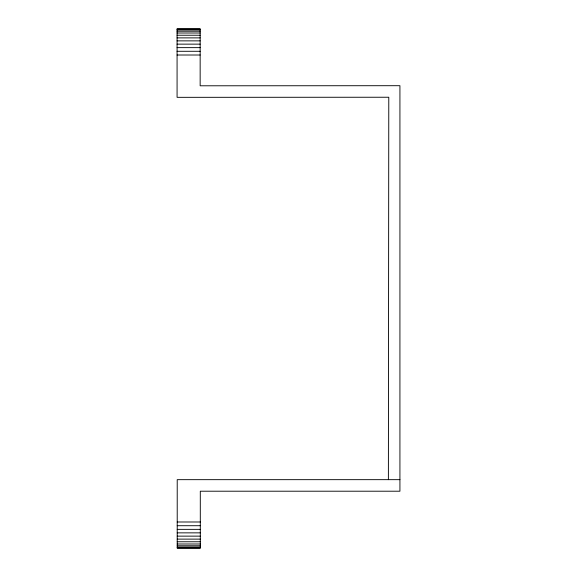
<?xml version="1.0" encoding="UTF-8"?>
<svg xmlns="http://www.w3.org/2000/svg" width="577" height="577" viewBox="0 0 577 577"><rect width="100%" height="100%" fill="white"/><g stroke="black" fill="none" stroke-linecap="round" stroke-linejoin="round"><path stroke-width="0.87" d="M388.386 479.66L388.783 97.239L177.074 97.333L177.074 28.85L200.154 28.85L200.154 85.793L399.926 85.699L399.926 491.207L200.298 491.207L200.298 548.15L177.218 548.15L177.218 479.667L399.926 479.66M177.074 29.117L200.154 29.117M177.074 29.91L200.154 29.91M177.074 31.216L200.154 31.216M177.074 33.004L200.154 33.004M177.074 35.24L200.154 35.24M177.074 37.88L200.154 37.88M177.074 40.866L200.154 40.866M177.074 44.14L200.154 44.14M177.074 47.639L200.154 47.639M177.074 51.288L200.154 51.288M177.074 55.01L200.154 55.01M177.218 521.99L200.298 521.99M177.218 525.712L200.298 525.712M177.218 529.361L200.298 529.361M177.218 532.859L200.298 532.859M177.218 536.134L200.298 536.134M177.218 539.12L200.298 539.12M177.218 541.76L200.298 541.76M177.218 543.996L200.298 543.996M177.218 545.784L200.298 545.784M177.218 547.09L200.298 547.09M177.218 547.883L200.298 547.883"/></g></svg>
